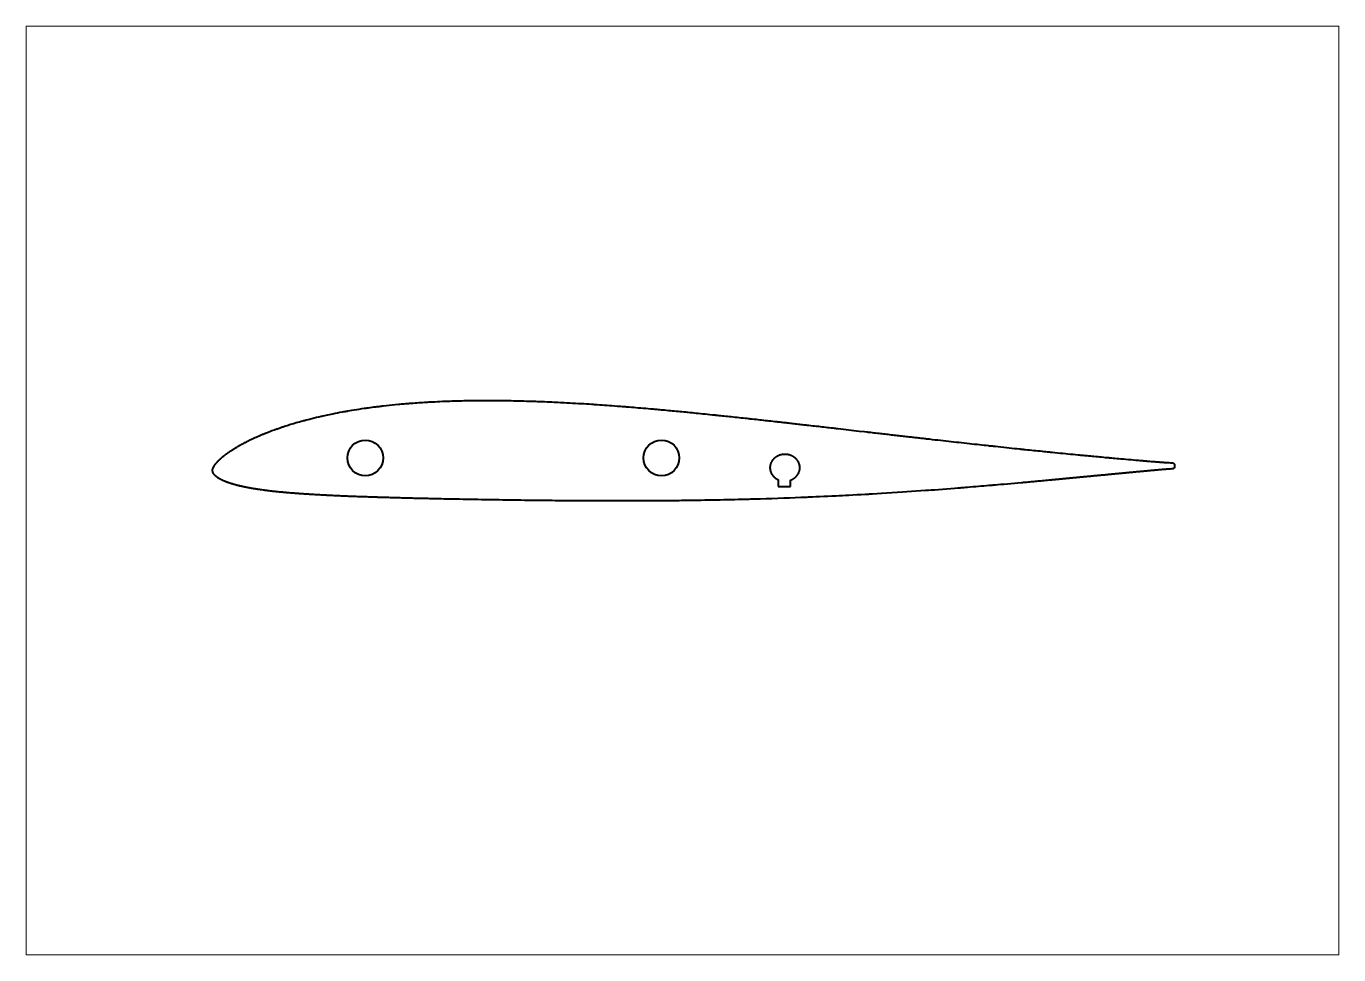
# Paper-space layout 'Sheet' of a CAD drawing. Header units: millimetres. Extents: x 0 to 594, y 0 to 420.
# The model-space entities are those that its viewports show. They can reach past a viewport. Long polylines and large blocks are cut down to what shows.
import ezdxf

# ---------------------------------------------------------------- set-up
doc = ezdxf.new("R2010")
doc.units = ezdxf.units.MM
doc.layers.add('Geometries', color=7, linetype='Continuous')

msp = doc.modelspace()

# ---------------------------------------------------------------- linework, layer by layer
at = {"layer": 'Geometries', "linetype": 'Continuous', "lineweight": 40}
for p, q in [((340.34, 214.88), (340.33, 211.8)), ((345.92, 211.8), (345.93, 214.71)), ((340.33, 211.8), (345.92, 211.8))]:
    msp.add_line(p, q, dxfattribs=at)
at = {"layer": 'Geometries', "linetype": 'Continuous', "lineweight": 40, "flags": 128}
for points in [[(84.31, 219.05), (84.31, 219.1), (84.31, 219.17), (84.31, 219.23), (84.32, 219.3), (84.33, 219.36), (84.34, 219.41), (84.35, 219.48), (84.36, 219.54), (84.39, 219.63), (84.42, 219.73), (84.45, 219.82), (84.48, 219.91), (84.52, 220.02), (84.56, 220.14), (84.61, 220.26), (84.66, 220.39), (84.72, 220.51), (84.77, 220.62), (84.82, 220.73), (84.84, 220.76), (84.85, 220.78), (84.86, 220.81), (84.87, 220.83), (84.89, 220.86), (84.9, 220.88), (84.91, 220.9), (84.93, 220.93), (84.95, 220.97), (84.97, 221), (84.99, 221.03), (85.01, 221.07), (85.03, 221.1), (85.05, 221.14), (85.08, 221.18), (85.1, 221.21), (85.18, 221.33), (85.26, 221.45), (85.35, 221.57), (85.39, 221.62), (85.42, 221.67), (85.46, 221.72), (85.5, 221.77), (85.54, 221.82), (85.57, 221.86), (85.6, 221.9), (85.64, 221.95), (85.68, 222), (85.73, 222.06), (85.78, 222.12), (85.83, 222.19), (85.86, 222.23), (85.89, 222.26), (85.92, 222.3), (85.94, 222.33), (85.97, 222.36), (85.99, 222.39), (86.02, 222.43), (86.05, 222.46), (86.07, 222.49), (86.09, 222.51), (86.11, 222.53), (86.11, 222.54), (86.12, 222.55), (86.13, 222.56), (86.14, 222.57), (86.15, 222.59), (86.23, 222.68), (86.29, 222.74), (86.34, 222.8), (86.39, 222.86), (86.44, 222.92), (86.49, 222.97), (86.54, 223.03), (86.63, 223.13), (86.72, 223.22), (86.81, 223.31), (86.89, 223.4), (86.95, 223.45), (87, 223.51), (87.04, 223.55), (87.09, 223.6), (87.14, 223.65), (87.22, 223.73), (87.31, 223.81), (87.4, 223.9), (87.5, 223.99), (87.6, 224.09), (87.71, 224.19), (87.81, 224.29), (87.92, 224.39), (88.03, 224.48), (88.12, 224.57), (88.21, 224.65), (88.3, 224.73), (88.34, 224.76), (88.38, 224.8), (88.42, 224.83), (88.46, 224.87), (88.5, 224.9), (88.54, 224.94), (88.58, 224.97), (88.69, 225.07), (88.81, 225.17), (89.02, 225.34), (89.24, 225.52), (89.36, 225.61), (89.47, 225.7), (89.57, 225.77), (89.67, 225.85), (89.78, 225.93), (89.89, 226.02), (90, 226.11), (90.19, 226.25), (90.38, 226.39), (90.55, 226.52), (90.73, 226.65), (90.9, 226.78), (91.08, 226.9), (91.26, 227.03), (91.43, 227.16), (91.61, 227.28), (91.79, 227.41), (91.97, 227.53), (92.15, 227.66), (92.33, 227.78), (92.51, 227.9), (92.68, 228.01), (92.85, 228.13), (93.07, 228.27), (93.3, 228.42), (93.54, 228.57), (93.78, 228.73), (94.02, 228.88), (94.24, 229.01), (94.44, 229.14), (94.65, 229.27), (94.84, 229.39), (95.04, 229.51), (95.23, 229.62), (95.38, 229.71), (95.52, 229.8), (95.67, 229.89), (95.83, 229.98), (95.98, 230.07), (96.14, 230.16), (96.41, 230.31), (96.67, 230.46), (96.73, 230.5), (96.8, 230.53), (96.86, 230.57), (96.92, 230.6), (96.98, 230.63), (97.04, 230.67), (97.1, 230.7), (97.27, 230.8), (97.45, 230.9), (97.63, 230.99), (97.82, 231.1), (98.02, 231.2), (98.22, 231.31), (98.42, 231.42), (98.63, 231.53), (98.83, 231.64), (99.1, 231.77), (99.36, 231.91), (99.61, 232.04), (99.8, 232.14), (99.99, 232.23), (100.17, 232.32), (100.35, 232.41), (100.54, 232.51), (100.72, 232.6), (100.91, 232.69), (101.25, 232.86), (101.6, 233.02), (101.95, 233.19), (102.31, 233.36), (102.68, 233.53), (102.8, 233.58), (102.91, 233.64), (103.03, 233.69), (103.15, 233.75), (103.27, 233.8), (103.39, 233.85), (103.5, 233.9), (104.11, 234.18), (104.73, 234.45), (105.35, 234.73), (105.99, 235), (106.62, 235.26), (106.8, 235.34), (106.97, 235.41), (107.15, 235.48), (107.32, 235.55), (107.5, 235.63), (107.68, 235.7), (107.85, 235.77), (108.03, 235.84), (108.59, 236.07), (109.15, 236.29), (109.83, 236.55), (110.51, 236.81), (111.19, 237.07), (111.77, 237.28), (112.35, 237.5), (112.46, 237.54), (112.58, 237.58), (112.69, 237.62), (112.81, 237.66), (112.92, 237.7), (113.04, 237.75), (113.15, 237.79), (113.26, 237.83), (113.65, 237.96), (114.04, 238.1), (114.44, 238.24), (114.84, 238.38), (115.19, 238.49), (115.54, 238.61), (115.89, 238.73), (116.25, 238.85), (116.6, 238.97), (116.95, 239.08), (117.5, 239.26), (118.05, 239.44), (118.59, 239.61), (119.17, 239.79), (119.75, 239.97), (120.32, 240.14), (120.89, 240.31), (121.46, 240.48), (122.2, 240.7), (122.94, 240.91), (123.69, 241.13), (124.45, 241.34), (125.21, 241.55), (125.45, 241.61), (125.7, 241.68), (125.94, 241.74), (126.18, 241.81), (126.42, 241.87), (126.67, 241.93), (126.9, 242), (127.54, 242.16), (128.19, 242.33), (129.24, 242.59), (130.3, 242.85), (131.36, 243.11), (132.43, 243.36), (133.51, 243.61), (133.64, 243.64), (133.77, 243.67), (133.9, 243.7), (134.03, 243.73), (134.16, 243.76), (134.29, 243.79), (134.42, 243.82), (135.15, 243.98), (135.79, 244.12), (136.45, 244.26), (137.22, 244.42), (138.01, 244.58), (138.79, 244.74), (139.85, 244.95), (140.92, 245.16), (141.99, 245.36), (143.07, 245.56), (143.75, 245.69), (144.43, 245.81), (144.64, 245.85), (144.86, 245.88), (145.07, 245.92), (145.29, 245.96), (145.49, 246), (146.42, 246.15), (147.34, 246.31), (148.45, 246.49), (149.56, 246.67), (150.67, 246.84), (151.86, 247.02), (153.06, 247.19), (153.21, 247.21), (153.35, 247.23), (153.5, 247.25), (153.64, 247.28), (153.78, 247.3), (153.93, 247.32), (154.08, 247.34), (154.88, 247.45), (155.7, 247.56), (156.53, 247.67), (157.36, 247.78), (158.2, 247.88), (158.68, 247.94), (159.16, 248), (159.65, 248.06), (160.14, 248.12), (160.63, 248.18), (161.11, 248.24), (161.58, 248.29), (162.89, 248.44), (164.19, 248.58), (165.6, 248.73), (167.02, 248.87), (168.44, 249.01), (169.11, 249.07), (169.77, 249.13), (170.44, 249.19), (171.1, 249.25), (171.77, 249.31), (172.19, 249.34), (172.6, 249.37), (173.02, 249.41), (173.44, 249.44), (173.86, 249.47), (174.28, 249.51), (174.69, 249.54), (175.1, 249.57), (175.95, 249.63), (176.82, 249.69), (177.68, 249.75), (178.52, 249.81), (179.36, 249.86), (180.2, 249.92), (181.05, 249.97), (181.72, 250.01), (182.39, 250.05), (183.05, 250.08), (183.7, 250.12), (184.88, 250.18), (186.05, 250.23), (187.21, 250.29), (188.37, 250.34), (188.84, 250.36), (189.31, 250.38), (189.78, 250.39), (190.26, 250.41), (190.74, 250.43), (191.22, 250.45), (191.7, 250.46), (192.59, 250.49), (193.49, 250.52), (194.4, 250.55), (194.85, 250.56), (195.31, 250.57), (195.75, 250.58), (196.19, 250.59), (196.63, 250.6), (197.07, 250.61), (198.11, 250.64), (199.16, 250.66), (200.5, 250.68), (201.84, 250.7), (202.14, 250.7), (202.43, 250.71), (202.72, 250.71), (203.02, 250.71), (203.31, 250.72), (203.6, 250.72), (203.9, 250.72), (205.12, 250.73), (206.36, 250.74), (207.59, 250.74), (208.78, 250.74), (209.97, 250.74), (211.17, 250.74), (212.37, 250.73), (213.43, 250.72), (214.5, 250.71), (214.78, 250.71), (215.06, 250.71), (215.34, 250.7), (215.62, 250.7), (215.9, 250.7), (216.16, 250.69), (217.25, 250.68), (218.34, 250.66), (219.44, 250.64), (220.54, 250.62), (221.64, 250.6), (222.75, 250.57), (223.95, 250.54), (225.15, 250.51), (226.35, 250.48), (227.57, 250.44), (228.77, 250.4), (228.9, 250.4), (229.04, 250.39), (229.17, 250.39), (229.31, 250.38), (229.44, 250.38), (229.58, 250.37), (229.71, 250.37), (230.5, 250.34), (231.3, 250.31), (232.39, 250.27), (233.49, 250.23), (234.59, 250.19), (235.69, 250.14), (236.81, 250.09), (237.93, 250.04), (238.87, 250), (239.82, 249.96), (240.78, 249.91), (241.73, 249.86), (242.68, 249.82), (242.81, 249.81), (242.93, 249.8), (243.06, 249.8), (243.18, 249.79), (243.31, 249.78), (243.43, 249.78), (244.7, 249.71), (245.99, 249.64), (247.29, 249.57), (248.59, 249.5), (249.9, 249.42), (251.09, 249.35), (252.29, 249.28), (253.49, 249.2), (254.7, 249.13), (255.76, 249.06), (256.83, 248.99), (257.07, 248.97), (257.3, 248.96), (257.53, 248.94), (257.76, 248.93), (257.99, 248.91), (258.22, 248.89), (258.45, 248.88), (259.54, 248.81), (260.63, 248.73), (261.74, 248.65), (262.84, 248.57), (263.95, 248.49), (265.07, 248.41), (266.33, 248.32), (267.59, 248.22), (268.87, 248.12), (269.71, 248.06), (270.56, 247.99), (270.82, 247.97), (271.08, 247.95), (271.33, 247.93), (271.58, 247.91), (271.83, 247.89), (272.85, 247.81), (273.87, 247.73), (274.9, 247.64), (275.94, 247.56), (276.99, 247.47), (278.1, 247.37), (279.22, 247.28), (280.35, 247.18), (281.48, 247.08), (282.63, 246.98), (283.77, 246.88), (284.31, 246.84), (284.39, 246.83), (284.48, 246.82), (284.56, 246.81), (284.64, 246.81), (284.72, 246.8), (285.41, 246.74), (286.03, 246.68), (286.65, 246.62), (287.4, 246.56), (288.15, 246.49), (288.9, 246.42), (289.76, 246.34), (290.63, 246.26), (291.5, 246.18), (292.38, 246.09), (293.27, 246.01), (294.16, 245.93), (295.01, 245.85), (295.86, 245.76), (296.72, 245.68), (297.58, 245.6), (298.45, 245.51), (299.09, 245.45), (299.59, 245.4), (300.5, 245.31), (301.32, 245.23), (302.14, 245.15), (303.12, 245.05), (304.1, 244.96), (305.1, 244.86), (306.17, 244.75), (307.24, 244.64), (308.33, 244.53), (309.42, 244.42), (310.52, 244.3), (311.49, 244.2), (311.92, 244.16), (311.99, 244.15), (312.05, 244.14), (312.12, 244.14), (312.19, 244.13), (312.25, 244.12), (312.87, 244.06), (313.5, 243.99), (314.25, 243.92), (315, 243.84), (315.76, 243.76), (316.58, 243.67), (317.4, 243.59), (318.23, 243.5), (319.07, 243.41), (319.91, 243.32), (320.81, 243.22), (321.72, 243.13), (322.64, 243.03), (323.56, 242.93), (324.48, 242.83), (325.42, 242.73), (325.53, 242.72), (325.64, 242.7), (325.75, 242.69), (325.86, 242.68), (325.97, 242.67), (326.07, 242.66), (326.17, 242.65), (326.71, 242.59), (327.2, 242.53), (327.69, 242.48), (328.58, 242.38), (329.47, 242.29), (330.28, 242.2), (331.11, 242.11), (331.94, 242.02), (332.77, 241.92), (333.62, 241.83), (334.45, 241.74), (335.29, 241.65), (336.13, 241.55), (336.99, 241.46), (337.86, 241.36), (338.74, 241.26), (339.52, 241.18), (339.6, 241.17), (339.69, 241.16), (339.77, 241.15), (339.84, 241.14), (339.92, 241.13), (339.99, 241.12), (340.06, 241.12), (340.58, 241.06), (341.1, 241), (341.64, 240.94), (342.17, 240.88), (342.73, 240.82), (343.29, 240.75), (343.86, 240.69), (344.44, 240.63), (345.02, 240.56), (345.61, 240.49), (346.2, 240.43), (346.8, 240.36), (347.41, 240.29), (348.03, 240.22), (348.65, 240.15), (349.28, 240.08), (349.92, 240.01), (350.56, 239.93), (351.22, 239.86), (351.9, 239.78), (352.58, 239.7), (353.03, 239.65), (353.49, 239.6), (353.58, 239.59), (353.68, 239.58), (353.78, 239.57), (353.87, 239.56), (353.97, 239.55), (354.07, 239.53), (354.16, 239.52), (355.05, 239.42), (355.92, 239.32), (356.79, 239.22), (357.66, 239.13), (358.51, 239.03), (359.35, 238.93), (360.18, 238.84), (361, 238.74), (361.82, 238.65), (362.63, 238.56), (363.43, 238.47), (364.23, 238.37), (365.02, 238.28), (365.71, 238.2), (366.4, 238.13), (366.61, 238.1), (366.83, 238.08), (367.04, 238.05), (367.25, 238.03), (367.48, 238), (377, 236.91), (379.35, 236.64), (380.38, 236.52), (380.83, 236.47), (380.88, 236.46), (380.92, 236.46), (380.97, 236.45), (381.02, 236.45), (381.07, 236.44), (381.13, 236.43), (381.18, 236.43), (381.24, 236.42), (382.04, 236.33), (382.84, 236.24), (383.64, 236.14), (384.42, 236.05), (385.2, 235.97), (385.9, 235.89), (386.59, 235.81), (387.28, 235.73), (387.96, 235.65), (388.64, 235.57), (389.31, 235.49), (389.97, 235.42), (390.69, 235.34), (391.41, 235.25), (392.12, 235.17), (392.82, 235.09), (393.51, 235.01), (394.2, 234.94), (394.88, 234.86), (395.55, 234.78), (396.21, 234.71), (396.87, 234.63), (397.5, 234.56), (398.13, 234.49), (398.76, 234.42), (399.37, 234.35), (399.94, 234.28), (400.49, 234.22), (401.05, 234.16), (401.59, 234.09), (402.13, 234.03), (402.66, 233.97), (403.19, 233.91), (403.76, 233.85), (404.33, 233.78), (404.89, 233.72), (405.44, 233.66), (405.98, 233.6), (406.48, 233.54), (406.97, 233.48), (407.46, 233.43), (407.78, 233.39), (408.09, 233.36), (408.37, 233.33), (408.49, 233.31), (408.51, 233.31), (408.53, 233.31), (408.55, 233.3), (408.57, 233.3), (408.6, 233.3), (408.62, 233.3), (409.98, 233.14), (411.34, 232.99), (412.57, 232.85), (413.8, 232.72), (415.02, 232.58), (416.23, 232.44), (417.43, 232.31), (418.61, 232.18), (419.78, 232.05), (420.95, 231.92), (422.11, 231.79), (423.3, 231.66), (424.48, 231.53), (425.66, 231.4), (426.83, 231.27), (428, 231.14), (429.16, 231.01), (430.31, 230.89), (431.46, 230.76), (432.46, 230.65), (433.46, 230.54), (434.46, 230.44), (435.45, 230.33), (435.89, 230.28), (436.34, 230.23), (436.8, 230.18), (437.26, 230.13), (437.72, 230.08), (438.19, 230.03), (438.65, 229.98), (439.88, 229.85), (441.12, 229.72), (442.36, 229.59), (443.61, 229.45), (444.86, 229.32), (446.12, 229.19), (447.24, 229.07), (448.36, 228.95), (449.48, 228.84), (449.81, 228.8), (450.15, 228.77), (450.49, 228.73), (450.83, 228.69), (451.17, 228.66), (451.51, 228.62), (451.84, 228.59), (452.18, 228.55), (453.15, 228.45), (454.1, 228.35), (455.06, 228.26), (456, 228.16), (456.94, 228.06), (457.87, 227.97), (458.8, 227.87), (459.72, 227.78), (460.52, 227.7), (461.32, 227.61), (462.11, 227.53), (462.89, 227.45), (463.02, 227.44), (463.15, 227.43), (463.28, 227.42), (463.41, 227.4), (463.53, 227.39), (463.67, 227.38), (464.33, 227.31), (465.51, 227.19), (466.71, 227.07), (467.91, 226.95), (469.1, 226.83), (470.28, 226.72), (471.45, 226.6), (472.6, 226.49), (473.74, 226.38), (474.88, 226.27), (476, 226.16), (476.58, 226.1), (477.16, 226.05), (477.73, 225.99), (478.29, 225.94), (478.86, 225.89), (479.43, 225.83), (480.01, 225.78), (480.8, 225.7), (481.6, 225.63), (482.41, 225.55), (483.23, 225.47), (484.07, 225.4), (484.91, 225.32), (485.77, 225.24), (486.63, 225.16), (487.49, 225.08), (488.36, 225), (489.25, 224.92), (489.49, 224.9), (489.73, 224.88), (489.98, 224.86), (490.22, 224.83), (490.46, 224.81), (490.71, 224.79), (490.96, 224.77), (491.2, 224.75), (491.95, 224.68), (492.7, 224.61), (493.58, 224.53), (494.47, 224.45), (495.34, 224.37), (496.52, 224.27), (497.68, 224.17), (498.84, 224.07), (499.99, 223.97), (501.07, 223.87), (502.15, 223.78), (503.22, 223.69), (503.93, 223.62), (504.63, 223.56), (504.83, 223.55), (504.86, 223.55), (504.89, 223.54), (504.93, 223.54), (504.97, 223.54), (505.01, 223.53), (505.18, 223.52), (505.36, 223.5), (505.56, 223.49), (505.75, 223.47), (505.95, 223.45), (506.18, 223.43), (506.4, 223.41), (506.62, 223.39), (506.83, 223.38), (507.04, 223.36), (507.23, 223.34), (507.42, 223.33), (507.61, 223.31), (507.79, 223.3), (507.97, 223.28), (508.08, 223.27), (508.19, 223.26), (508.21, 223.26), (508.24, 223.26), (508.27, 223.26), (508.3, 223.25), (508.32, 223.25), (508.36, 223.25), (509.05, 223.19), (509.73, 223.14), (510.41, 223.08), (510.82, 223.05), (511.22, 223.02), (511.31, 223.01), (511.4, 223), (511.49, 223), (511.58, 222.99), (511.67, 222.98), (511.76, 222.97), (511.86, 222.97), (512.26, 222.93), (512.66, 222.9), (513.06, 222.87), (513.4, 222.85), (513.74, 222.82), (514.08, 222.8), (514.41, 222.78), (514.73, 222.75), (515.05, 222.73), (515.18, 222.72), (515.32, 222.72), (515.46, 222.71), (515.61, 222.7), (515.75, 222.69), (515.9, 222.68), (516.04, 222.67), (516.18, 222.66), (516.64, 222.63), (517.09, 222.61), (517.88, 222.56), (518.67, 222.52)], [(345.93, 214.71), (346.03, 214.75), (346.14, 214.8), (346.25, 214.84), (346.36, 214.89), (346.47, 214.94), (346.58, 214.99), (346.69, 215.05), (346.8, 215.1), (346.91, 215.16), (347.02, 215.23), (347.13, 215.29), (347.24, 215.36), (347.35, 215.43), (347.46, 215.51), (347.58, 215.59), (347.69, 215.67), (347.78, 215.74), (347.88, 215.82), (347.97, 215.9), (348.07, 215.98), (348.16, 216.06), (348.25, 216.15), (348.34, 216.23), (348.43, 216.32), (348.53, 216.42), (348.62, 216.52), (348.71, 216.63), (348.8, 216.73), (348.89, 216.84), (348.97, 216.95), (349.05, 217.06), (349.12, 217.16), (349.19, 217.27), (349.26, 217.38), (349.33, 217.49), (349.39, 217.6), (349.45, 217.71), (349.51, 217.83), (349.57, 217.94), (349.62, 218.05), (349.67, 218.17), (349.72, 218.29), (349.77, 218.41), (349.81, 218.53), (349.85, 218.65), (349.89, 218.77), (349.92, 218.9), (349.95, 219.02), (349.98, 219.14), (350.01, 219.27), (350.03, 219.4), (350.05, 219.53), (350.07, 219.66), (350.08, 219.79), (350.09, 219.92), (350.1, 220.05), (350.11, 220.19), (350.11, 220.32), (350.11, 220.45), (350.1, 220.58), (350.09, 220.72), (350.08, 220.85), (350.07, 220.98), (350.05, 221.12), (350.03, 221.25), (350, 221.38), (349.98, 221.5), (349.95, 221.62), (349.92, 221.74), (349.88, 221.86), (349.85, 221.98), (349.81, 222.1), (349.77, 222.21), (349.72, 222.34), (349.66, 222.47), (349.61, 222.59), (349.55, 222.71), (349.49, 222.83), (349.43, 222.95), (349.36, 223.07), (349.29, 223.19), (349.22, 223.3), (349.15, 223.41), (349.07, 223.52), (349, 223.63), (348.92, 223.74), (348.84, 223.84), (348.75, 223.94), (348.67, 224.04), (348.58, 224.14), (348.49, 224.24), (348.4, 224.33), (348.3, 224.42), (348.21, 224.51), (348.12, 224.6), (348.02, 224.68), (347.92, 224.76), (347.82, 224.84), (347.72, 224.92), (347.62, 225), (347.51, 225.07), (347.41, 225.14), (347.3, 225.21), (347.19, 225.28), (347.08, 225.35), (346.97, 225.42), (346.85, 225.48), (346.74, 225.54), (346.63, 225.6), (346.49, 225.66), (346.36, 225.72), (346.22, 225.78), (346.09, 225.84), (345.95, 225.89), (345.81, 225.94), (345.68, 225.98), (345.54, 226.03), (345.41, 226.07), (345.27, 226.1), (345.14, 226.14), (345.01, 226.17), (344.88, 226.2), (344.75, 226.22), (344.62, 226.25), (344.49, 226.27), (344.36, 226.28), (344.24, 226.3), (344.1, 226.32), (343.97, 226.33), (343.84, 226.34), (343.71, 226.34), (343.58, 226.35), (343.46, 226.35), (343.34, 226.35), (343.22, 226.35), (343.1, 226.35), (342.98, 226.34), (342.85, 226.34), (342.73, 226.33), (342.6, 226.32), (342.48, 226.3), (342.35, 226.29), (342.21, 226.27), (342.08, 226.24), (341.95, 226.22), (341.81, 226.19), (341.67, 226.16), (341.54, 226.13), (341.41, 226.1), (341.29, 226.07), (341.17, 226.03), (341.05, 225.99), (340.92, 225.95), (340.8, 225.91), (340.67, 225.86), (340.55, 225.81), (340.42, 225.75), (340.29, 225.7), (340.16, 225.64), (340.03, 225.57), (339.9, 225.51), (339.77, 225.44), (339.66, 225.37), (339.54, 225.3), (339.42, 225.23), (339.31, 225.15), (339.2, 225.08), (339.08, 225), (338.98, 224.92), (338.88, 224.84), (338.77, 224.76), (338.67, 224.67), (338.57, 224.59), (338.47, 224.5), (338.38, 224.4), (338.28, 224.31), (338.19, 224.21), (338.1, 224.12), (338.01, 224.02), (337.92, 223.92), (337.84, 223.81), (337.76, 223.71), (337.68, 223.6), (337.6, 223.49), (337.52, 223.37), (337.45, 223.26), (337.38, 223.14), (337.31, 223.03), (337.24, 222.91), (337.18, 222.79), (337.12, 222.67), (337.07, 222.55), (337.01, 222.42), (336.96, 222.29), (336.91, 222.17), (336.87, 222.04), (336.82, 221.91), (336.79, 221.78), (336.75, 221.66), (336.72, 221.54), (336.7, 221.42), (336.67, 221.3), (336.65, 221.18), (336.63, 221.06), (336.62, 220.94), (336.6, 220.8), (336.59, 220.67), (336.58, 220.54), (336.58, 220.4), (336.58, 220.27), (336.58, 220.14), (336.59, 220.01), (336.6, 219.88), (336.61, 219.74), (336.62, 219.61), (336.64, 219.49), (336.66, 219.36), (336.68, 219.24), (336.71, 219.11), (336.74, 218.99), (336.77, 218.86), (336.81, 218.74), (336.84, 218.62), (336.88, 218.5), (336.93, 218.38), (336.97, 218.27), (337.02, 218.16), (337.07, 218.04), (337.12, 217.93), (337.17, 217.82), (337.23, 217.71), (337.29, 217.6), (337.35, 217.5), (337.41, 217.4), (337.47, 217.29), (337.54, 217.19), (337.61, 217.09), (337.68, 216.98), (337.76, 216.88), (337.83, 216.79), (337.91, 216.69), (337.98, 216.61), (338.06, 216.52), (338.13, 216.44), (338.21, 216.36), (338.29, 216.28), (338.39, 216.18), (338.49, 216.08), (338.59, 215.99), (338.7, 215.9), (338.8, 215.81), (338.91, 215.73), (339.01, 215.65), (339.12, 215.57), (339.22, 215.5), (339.33, 215.43), (339.44, 215.36), (339.54, 215.29), (339.65, 215.23), (339.76, 215.17), (339.87, 215.11), (339.99, 215.04), (340.11, 214.99), (340.22, 214.93), (340.34, 214.88)], [(518.67, 222.52), (518.75, 222.52), (518.83, 222.5), (518.91, 222.49), (518.98, 222.46), (519.05, 222.43), (519.13, 222.4), (519.19, 222.36), (519.26, 222.32), (519.32, 222.27), (519.38, 222.21), (519.43, 222.16), (519.48, 222.1), (519.53, 222.03), (519.57, 221.96), (519.6, 221.89), (519.63, 221.82), (519.65, 221.74), (519.67, 221.67), (519.68, 221.59), (519.69, 221.51)], [(519.69, 220.73), (519.69, 220.66), (519.68, 220.58), (519.67, 220.51), (519.65, 220.44), (519.62, 220.37), (519.59, 220.3), (519.55, 220.24), (519.51, 220.17), (519.47, 220.12), (519.42, 220.06), (519.36, 220.01), (519.31, 219.96), (519.25, 219.92), (519.18, 219.88), (519.11, 219.85), (519.05, 219.82), (518.97, 219.8), (518.9, 219.78), (518.83, 219.77), (518.75, 219.76)], [(519.69, 221.51), (519.69, 221.12), (519.69, 220.73)], [(518.75, 219.76), (518.24, 219.73), (517.73, 219.7), (517.2, 219.66), (516.67, 219.63), (516.34, 219.6), (516, 219.58), (515.66, 219.55), (515.31, 219.52), (514.99, 219.5), (514.57, 219.47), (514.14, 219.43), (513.66, 219.39), (513.29, 219.36), (512.87, 219.32), (512.44, 219.29), (512.02, 219.25), (511.87, 219.24), (511.72, 219.23), (511.58, 219.21), (511.43, 219.2), (511.28, 219.19), (511.13, 219.17), (510.77, 219.14), (510.41, 219.11), (509.98, 219.07), (509.54, 219.03), (509.09, 218.99), (508.96, 218.98), (508.84, 218.97), (508.71, 218.95), (508.58, 218.94), (508.46, 218.93), (508.34, 218.92), (508.07, 218.89), (507.78, 218.87), (507.66, 218.86), (507.53, 218.84), (507.4, 218.83), (507.27, 218.82), (507.14, 218.81), (507, 218.79), (506.87, 218.78), (506.74, 218.77), (506.25, 218.72), (506.22, 218.72), (506.2, 218.72), (506.16, 218.72), (506.12, 218.71), (506.07, 218.71), (506.02, 218.7), (505.96, 218.7), (505.89, 218.69), (505.82, 218.68), (505.74, 218.68), (505.66, 218.67), (505.57, 218.66), (505.07, 218.61), (504.67, 218.58), (504.28, 218.54), (503.9, 218.51), (503.52, 218.47), (503.15, 218.44), (502.78, 218.4), (502.42, 218.37), (502.06, 218.33), (501.72, 218.3), (501.38, 218.27), (501.05, 218.24), (500.73, 218.21), (500.41, 218.18), (500.11, 218.15), (499.81, 218.12), (499.52, 218.1), (499.23, 218.07), (498.96, 218.04), (498.85, 218.03), (498.75, 218.02), (498.65, 218.01), (498.55, 218), (498.45, 218), (498.35, 217.99), (498.25, 217.98), (498.14, 217.97), (497.78, 217.93), (497.42, 217.9), (497.04, 217.86), (496.64, 217.83), (496.24, 217.79), (495.84, 217.75), (495.42, 217.71), (495, 217.67), (494.57, 217.63), (494.17, 217.59), (493.77, 217.55), (493.36, 217.51), (492.94, 217.48), (492.52, 217.44), (492.09, 217.39), (491.63, 217.35), (491.57, 217.35), (491.51, 217.34), (491.46, 217.34), (491.41, 217.33), (491.37, 217.33), (491.32, 217.32), (491.06, 217.3), (490.8, 217.27), (490.49, 217.24), (490.17, 217.21), (489.85, 217.18), (489.42, 217.14), (488.97, 217.1), (488.53, 217.06), (488.07, 217.01), (487.6, 216.97), (487.12, 216.92), (486.63, 216.88), (486.14, 216.83), (485.64, 216.78), (485.33, 216.75), (485.01, 216.72), (484.73, 216.7), (484.39, 216.66), (484.09, 216.64), (483.8, 216.61), (483.51, 216.58), (483.23, 216.56), (482.96, 216.53), (482.68, 216.5), (482.41, 216.48), (482.15, 216.45), (481.89, 216.43), (481.64, 216.4), (481.4, 216.38), (481.18, 216.36), (480.97, 216.34), (480.77, 216.32), (480.57, 216.3), (480.38, 216.28), (480.19, 216.27), (480.02, 216.25), (479.85, 216.23), (479.68, 216.22), (479.53, 216.2), (479.38, 216.19), (479.24, 216.18), (479.11, 216.16), (478.98, 216.15), (478.86, 216.14), (478.75, 216.13), (478.65, 216.12), (478.55, 216.11), (478.46, 216.1), (478.38, 216.09), (478.3, 216.09), (478.23, 216.08), (478.17, 216.08), (478.11, 216.07), (478.06, 216.07), (478.02, 216.06), (477.98, 216.06), (477.95, 216.05), (477.92, 216.05), (477.9, 216.05), (477.73, 216.03), (477.43, 216), (477.03, 215.97), (476.65, 215.93), (476.27, 215.89), (475.89, 215.86), (475.53, 215.82), (475.17, 215.79), (474.82, 215.76), (474.47, 215.72), (474.14, 215.69), (473.81, 215.66), (473.48, 215.63), (473.17, 215.6), (472.86, 215.57), (472.56, 215.54), (472.26, 215.52), (471.97, 215.49), (471.68, 215.46), (471.5, 215.44), (471.32, 215.43), (471.16, 215.41), (471.14, 215.41), (471.12, 215.41), (471.1, 215.41), (471.08, 215.4), (471.06, 215.4), (471.03, 215.4), (470.69, 215.37), (470.35, 215.33), (470.03, 215.3), (469.71, 215.27), (469.4, 215.24), (469.09, 215.21), (468.8, 215.19), (468.51, 215.16), (468.23, 215.13), (467.94, 215.11), (467.67, 215.08), (467.39, 215.05), (467.13, 215.03), (466.87, 215), (466.62, 214.98), (466.38, 214.96), (466.14, 214.94), (465.9, 214.91), (465.68, 214.89), (465.46, 214.87), (465.24, 214.85), (465.04, 214.83), (464.84, 214.81), (464.64, 214.79), (464.44, 214.78), (464.25, 214.76), (464.04, 214.74), (463.86, 214.72), (463.56, 214.69), (462.8, 214.62), (462.05, 214.55), (461.31, 214.48), (460.58, 214.41), (459.85, 214.35), (459.14, 214.28), (458.47, 214.22), (457.8, 214.16), (457.15, 214.1), (456.5, 214.04), (455.85, 213.98), (455.22, 213.92), (454.59, 213.86), (453.97, 213.8), (453.35, 213.75), (452.74, 213.69), (452.3, 213.65), (451.86, 213.61), (451.43, 213.57), (451.28, 213.56), (451.14, 213.55), (450.99, 213.53), (450.85, 213.52), (450.7, 213.51), (450.55, 213.49), (450.38, 213.48), (448.79, 213.33), (447.2, 213.19), (445.61, 213.05), (444.03, 212.91), (442.46, 212.77), (440.9, 212.64), (439.75, 212.54), (438.6, 212.44), (437.59, 212.35), (437.43, 212.34), (437.28, 212.33), (437.12, 212.31), (436.96, 212.3), (436.79, 212.28), (435.67, 212.19), (434.56, 212.09), (433.45, 212), (432.2, 211.89), (430.95, 211.79), (429.71, 211.69), (428.48, 211.59), (427.26, 211.49), (426.04, 211.39), (425.15, 211.32), (424.26, 211.24), (424.09, 211.23), (423.91, 211.22), (423.74, 211.2), (423.57, 211.19), (423.39, 211.17), (423.21, 211.16), (423.03, 211.15), (422.85, 211.13), (421.55, 211.03), (420.26, 210.93), (418.4, 210.78), (416.54, 210.64), (414.69, 210.5), (412.84, 210.36), (411.02, 210.22), (410.79, 210.21), (410.55, 210.19), (410.31, 210.17), (410.08, 210.15), (409.84, 210.14), (409.6, 210.12), (408.3, 210.02), (406.99, 209.93), (404.88, 209.78), (402.78, 209.63), (400.68, 209.49), (398.59, 209.35), (396.5, 209.21), (394.14, 209.05), (391.79, 208.9), (389.44, 208.76), (387.1, 208.61), (385.04, 208.49), (382.99, 208.37), (382.53, 208.34), (382.07, 208.31), (381.59, 208.29), (381.12, 208.26), (380.65, 208.23), (380.18, 208.21), (379.71, 208.18), (377.84, 208.07), (375.98, 207.97), (374.12, 207.87), (372.27, 207.77), (370.82, 207.7), (369.38, 207.62), (367.93, 207.55), (366.49, 207.48), (364.64, 207.39), (362.79, 207.3), (360.93, 207.22), (359.06, 207.13), (357.41, 207.06), (355.76, 206.99), (355.11, 206.96), (354.47, 206.93), (353.83, 206.91), (353.2, 206.88), (350.6, 206.78), (348, 206.67), (345.4, 206.58), (342.79, 206.48), (340.14, 206.39), (337.48, 206.3), (334.81, 206.22), (332.15, 206.14), (329.48, 206.06), (328.64, 206.04), (327.8, 206.01), (326.98, 205.99), (326.17, 205.97), (325.36, 205.95), (324.55, 205.93), (323.73, 205.91), (322.23, 205.87), (320.72, 205.83), (319.21, 205.8), (317.49, 205.76), (315.76, 205.72), (314.02, 205.69), (312.27, 205.66), (310.52, 205.62), (308.76, 205.59), (307.1, 205.56), (305.43, 205.54), (303.75, 205.51), (302.07, 205.49), (300.38, 205.46), (300.27, 205.46), (300.17, 205.46), (300.06, 205.46), (299.95, 205.46), (299.85, 205.46), (299.74, 205.45), (299.63, 205.45), (299.53, 205.45), (298.85, 205.44), (297.64, 205.43), (296.56, 205.41), (295.48, 205.4), (294.18, 205.39), (292.88, 205.37), (291.57, 205.36), (290.17, 205.35), (288.75, 205.34), (287.34, 205.33), (285.92, 205.32), (284.49, 205.31), (283.05, 205.3), (281.62, 205.29), (280.17, 205.28), (278.72, 205.28), (277.26, 205.27), (275.66, 205.27), (274.04, 205.26), (273.24, 205.26), (273.12, 205.26), (272.99, 205.26), (272.88, 205.26), (272.76, 205.26), (272.65, 205.26), (271.62, 205.26), (270.26, 205.26), (268.89, 205.26), (267.52, 205.26), (266.13, 205.26), (264.74, 205.26), (263.37, 205.26), (261.99, 205.26), (260.6, 205.27), (259.21, 205.27), (257.78, 205.28), (256.34, 205.28), (254.89, 205.29), (253.44, 205.3), (251.98, 205.3), (250.51, 205.31), (249.04, 205.32), (247.88, 205.33), (246.71, 205.34), (245.69, 205.34), (245.62, 205.34), (245.57, 205.34), (245.51, 205.35), (245.45, 205.35), (245.4, 205.35), (245.34, 205.35), (245.28, 205.35), (244.97, 205.35), (243.51, 205.36), (242.04, 205.37), (240.73, 205.38), (239.41, 205.4), (238.08, 205.41), (236.75, 205.42), (235.16, 205.44), (233.57, 205.45), (231.96, 205.47), (230.36, 205.49), (228.74, 205.51), (227.11, 205.53), (225.48, 205.55), (223.84, 205.57), (222.2, 205.59), (220.55, 205.61), (218.89, 205.64), (217.22, 205.66), (215.64, 205.68), (214.06, 205.71), (212.47, 205.73), (210.87, 205.76), (209.27, 205.78), (207.64, 205.81), (206.01, 205.84), (204.37, 205.86), (202.72, 205.89), (201.06, 205.92), (199.4, 205.95), (197.74, 205.98), (196.06, 206.02), (194.41, 206.05), (192.74, 206.08), (191.28, 206.11), (190.99, 206.12), (190.71, 206.12), (190.43, 206.13), (190.15, 206.13), (189.03, 206.15), (187.92, 206.18), (186.81, 206.2), (185.72, 206.22), (184.68, 206.25), (183.65, 206.27), (182.62, 206.29), (181.95, 206.31), (181.28, 206.32), (181.13, 206.32), (180.98, 206.33), (180.82, 206.33), (180.65, 206.34), (180.49, 206.34), (180.32, 206.34), (180.16, 206.35), (179.38, 206.36), (178.61, 206.38), (177.85, 206.4), (177.09, 206.42), (176.34, 206.44), (175.59, 206.45), (174.85, 206.47), (174.11, 206.49), (173.39, 206.51), (172.66, 206.53), (171.94, 206.54), (171.23, 206.56), (170.57, 206.58), (169.91, 206.6), (169.25, 206.61), (168.6, 206.63), (167.96, 206.65), (167.63, 206.66), (167.3, 206.67), (166.96, 206.68), (166.61, 206.69), (166.27, 206.7), (165.6, 206.71), (164.92, 206.73), (164.11, 206.76), (163.29, 206.78), (162.46, 206.8), (161.64, 206.83), (160.8, 206.85), (159.96, 206.88), (159.57, 206.89), (159.16, 206.9), (158.76, 206.92), (158.36, 206.93), (157.96, 206.94), (157.21, 206.97), (156.47, 206.99), (155.74, 207.01), (155.01, 207.04), (154.29, 207.06), (153.57, 207.09), (153.05, 207.1), (152.53, 207.12), (152.08, 207.14), (152.03, 207.14), (151.99, 207.14), (151.94, 207.14), (151.9, 207.14), (151.85, 207.15), (151.8, 207.15), (151.75, 207.15), (151.7, 207.15), (151.13, 207.17), (150.57, 207.19), (150.02, 207.21), (149.33, 207.24), (148.65, 207.26), (147.98, 207.29), (147.31, 207.31), (146.65, 207.34), (146, 207.36), (145.35, 207.39), (144.65, 207.42), (143.95, 207.45), (143.26, 207.48), (142.58, 207.5), (141.91, 207.53), (141.24, 207.56), (140.58, 207.59), (139.93, 207.62), (139.29, 207.65), (138.65, 207.68), (138.03, 207.71), (137.42, 207.74), (136.82, 207.77), (136.23, 207.8), (136.19, 207.8), (136.15, 207.8), (136.11, 207.8), (136.07, 207.8), (136.03, 207.81), (135.99, 207.81), (135.96, 207.81), (135.74, 207.82), (135.37, 207.84), (134.7, 207.87), (134.1, 207.91), (133.52, 207.94), (132.82, 207.97), (132.13, 208.01), (131.45, 208.05), (130.78, 208.09), (130.11, 208.13), (129.45, 208.17), (129.25, 208.18), (129.05, 208.19), (128.85, 208.21), (128.65, 208.22), (128.44, 208.23), (128.24, 208.24), (128.04, 208.26), (127.84, 208.27), (126.68, 208.34), (126.55, 208.35), (126.41, 208.36), (126.28, 208.37), (126.15, 208.38), (126.02, 208.39), (125.88, 208.4), (125.74, 208.41), (125.39, 208.43), (125.04, 208.45), (124.7, 208.48), (124.37, 208.5), (124.04, 208.52), (123.75, 208.54), (123.45, 208.56), (123.17, 208.59), (123.07, 208.59), (122.98, 208.6), (122.89, 208.61), (122.79, 208.61), (122.7, 208.62), (122.61, 208.63), (122.52, 208.63), (122.11, 208.66), (121.69, 208.69), (121.27, 208.73), (120.76, 208.77), (120.24, 208.81), (119.71, 208.85), (119.17, 208.9), (118.83, 208.93), (118.49, 208.95), (118.16, 208.98), (117.83, 209.01), (117.5, 209.04), (117.09, 209.08), (116.7, 209.11), (116.3, 209.15), (115.92, 209.18), (115.81, 209.19), (115.69, 209.21), (115.56, 209.22), (115.43, 209.23), (115.3, 209.24), (115.18, 209.25), (114.58, 209.31), (114.08, 209.36), (113.58, 209.41), (113.08, 209.46), (112.59, 209.51), (112.11, 209.57), (111.63, 209.62), (111.08, 209.68), (110.53, 209.74), (109.99, 209.81), (109.45, 209.87), (109.18, 209.91), (108.9, 209.94), (108.61, 209.98), (108.31, 210.02), (108.01, 210.05), (107.72, 210.09), (107.42, 210.13), (106.62, 210.24), (105.82, 210.36), (105.67, 210.38), (105.52, 210.4), (105.35, 210.43), (105.18, 210.45), (105.01, 210.48), (104.85, 210.5), (104.59, 210.54), (104.34, 210.58), (104.09, 210.61), (103.84, 210.65), (103.58, 210.69), (103.34, 210.73), (103.1, 210.77), (102.86, 210.81), (102.63, 210.85), (102.41, 210.89), (102.22, 210.92), (102.19, 210.92), (102.18, 210.93), (102.17, 210.93), (102.16, 210.93), (102.14, 210.93), (102.13, 210.94), (102.1, 210.94), (102.06, 210.95), (102.01, 210.96), (101.96, 210.96), (101.91, 210.97), (101.87, 210.98), (101.83, 210.99), (101.8, 210.99), (101.75, 211), (101.71, 211.01), (101.68, 211.01), (101.66, 211.02), (101.35, 211.07), (101.15, 211.11), (100.95, 211.14), (100.91, 211.15), (100.87, 211.16), (100.82, 211.17), (100.77, 211.18), (100.73, 211.19), (100.67, 211.2), (100.62, 211.21), (100.49, 211.23), (100.37, 211.25), (100.25, 211.28), (100.14, 211.3), (100.04, 211.32), (99.9, 211.34), (99.77, 211.37), (99.61, 211.4), (99.45, 211.44), (99.29, 211.47), (99.13, 211.5), (98.98, 211.53), (98.83, 211.56), (98.81, 211.57), (98.8, 211.57), (98.78, 211.57), (98.77, 211.58), (98.75, 211.58), (98.73, 211.58), (98.72, 211.59), (98.66, 211.6), (98.61, 211.61), (98.53, 211.63), (98.45, 211.64), (98.36, 211.66), (98.27, 211.68), (98.17, 211.7), (98.06, 211.73), (98.01, 211.74), (97.96, 211.75), (97.92, 211.76), (97.89, 211.76), (97.85, 211.77), (97.55, 211.84), (97.25, 211.9), (96.96, 211.97), (96.74, 212.02), (96.72, 212.03), (96.7, 212.03), (96.68, 212.04), (96.65, 212.04), (96.63, 212.05), (96.62, 212.05), (96.59, 212.06), (96.57, 212.07), (96.55, 212.07), (96.52, 212.08), (96.48, 212.09), (96.44, 212.1), (96.39, 212.11), (96.35, 212.12), (96.31, 212.13), (96.28, 212.14), (96.2, 212.15), (96.11, 212.18), (96.02, 212.2), (95.92, 212.22), (95.82, 212.25), (95.71, 212.28), (95.59, 212.31), (95.57, 212.31), (95.55, 212.31), (95.54, 212.32), (95.52, 212.32), (95.5, 212.33), (95.49, 212.33), (95.48, 212.33), (95.46, 212.34), (95.43, 212.34), (95.4, 212.35), (95.36, 212.36), (95.32, 212.37), (95.29, 212.38), (95.25, 212.39), (95.21, 212.4), (95.17, 212.41), (95.13, 212.42), (95.09, 212.44), (95.05, 212.45), (95.02, 212.45), (94.9, 212.49), (94.79, 212.52), (94.68, 212.55), (94.56, 212.58), (94.44, 212.61), (94.32, 212.64), (94.23, 212.67), (94.14, 212.7), (94.05, 212.72), (93.97, 212.75), (93.88, 212.77), (93.79, 212.8), (93.46, 212.9), (93.14, 212.99), (92.82, 213.09), (92.64, 213.15), (92.47, 213.2), (92.3, 213.26), (92.13, 213.32), (91.96, 213.38), (91.79, 213.44), (91.61, 213.5), (91.57, 213.51), (91.53, 213.53), (91.49, 213.54), (91.44, 213.56), (91.4, 213.57), (91.35, 213.59), (91.3, 213.61), (91.2, 213.64), (91.11, 213.67), (91.03, 213.71), (90.94, 213.74), (90.86, 213.77), (90.79, 213.79), (90.71, 213.82), (90.65, 213.84), (90.6, 213.86), (90.55, 213.88), (90.48, 213.91), (90.42, 213.93), (90.36, 213.95), (90.24, 214), (90.13, 214.04), (90.08, 214.06), (90.03, 214.08), (89.98, 214.1), (89.93, 214.12), (89.88, 214.14), (89.83, 214.16), (89.78, 214.18), (89.73, 214.2), (89.55, 214.28), (89.36, 214.35), (89.18, 214.43), (89, 214.51), (88.93, 214.55), (88.85, 214.58), (88.77, 214.62), (88.69, 214.66), (88.62, 214.69), (88.55, 214.73), (88.48, 214.76), (88.39, 214.81), (88.3, 214.85), (88.21, 214.9), (88.12, 214.95), (88.03, 214.99), (87.96, 215.03), (87.9, 215.06), (87.84, 215.09), (87.78, 215.13), (87.71, 215.16), (87.64, 215.2), (87.57, 215.24), (87.5, 215.28), (87.43, 215.32), (87.37, 215.36), (87.3, 215.4), (87.26, 215.42), (87.23, 215.44), (87.19, 215.47), (87.15, 215.49), (87.12, 215.51), (87.07, 215.54), (87.01, 215.58), (86.95, 215.62), (86.89, 215.65), (86.85, 215.68), (86.82, 215.7), (86.78, 215.72), (86.75, 215.75), (86.71, 215.77), (86.67, 215.8), (86.63, 215.83), (86.59, 215.85), (86.52, 215.91), (86.44, 215.96), (86.37, 216.01), (86.3, 216.07), (86.23, 216.12), (86.15, 216.19), (86.07, 216.25), (86.04, 216.28), (86, 216.3), (85.98, 216.33), (85.95, 216.35), (85.92, 216.37), (85.91, 216.38), (85.9, 216.39), (85.88, 216.4), (85.87, 216.41), (85.85, 216.43), (85.83, 216.45), (85.8, 216.47), (85.77, 216.5), (85.74, 216.52), (85.71, 216.55), (85.69, 216.57), (85.66, 216.6), (85.58, 216.67), (85.5, 216.74), (85.43, 216.81), (85.35, 216.89), (85.27, 216.97), (85.2, 217.04), (85.13, 217.12), (85.05, 217.21), (84.99, 217.29), (84.92, 217.38), (84.86, 217.46), (84.8, 217.56), (84.74, 217.66), (84.68, 217.77), (84.63, 217.88), (84.57, 217.99), (84.53, 218.11), (84.49, 218.21), (84.46, 218.29), (84.43, 218.37), (84.41, 218.44), (84.39, 218.52), (84.37, 218.6), (84.35, 218.68), (84.33, 218.78), (84.32, 218.87), (84.31, 218.96), (84.31, 219.05)]]:
    msp.add_lwpolyline(points, dxfattribs=at)
at = {"layer": 'Geometries', "linetype": 'Continuous', "lineweight": 40}
for centre in [(153.45, 224.71), (287.45, 224.71)]:
    msp.add_circle(centre, 8.1, dxfattribs=at)

psp = doc.layouts.new('Sheet')

# ---------------------------------------------------------------- viewports
at = {"layer": '0'}
psp.add_viewport(center=(297, 210), size=(594, 420), view_center_point=(297, 210), view_height=420, dxfattribs=at)

doc.saveas('drawing.dxf')
